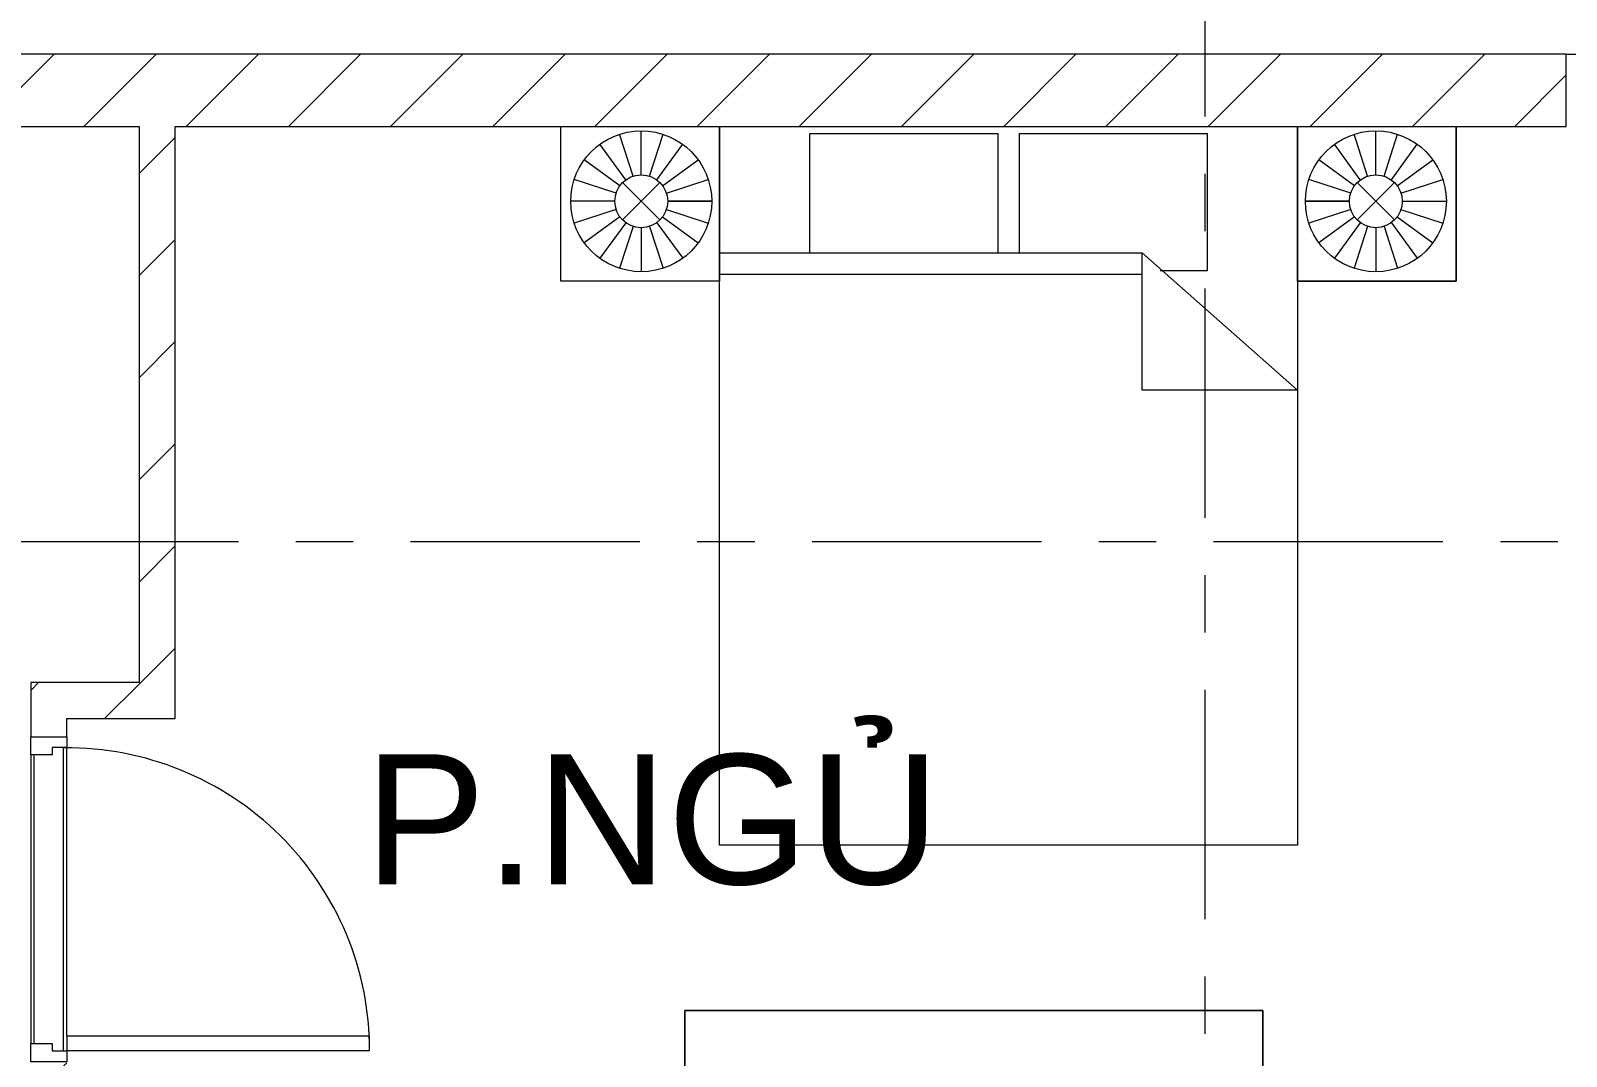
# Model space of a CAD drawing. Header units: millimetres. Extents: x -20144 to 117103, y -11426 to 48263.
# Drawn here: x 20201 to 24451, y 7025 to 9865 of the extents above; entities that cross this region are included whole.
import ezdxf

# ---------------------------------------------------------------- set-up
doc = ezdxf.new("R2010")
doc.units = ezdxf.units.MM
doc.linetypes.add('Grid Line', pattern=[22.225, 12.7, -3.175, 3.175, -3.175])
for name, color, linetype, lineweight in [('CHU', 181, 'Continuous', 5), ('CUA', 31, 'Continuous', 9), ('HATCH-TUONG', 152, 'Continuous', 9), ('NET-CAT', 3, 'Continuous', 9), ('NET-THAY', 2, 'Continuous', 15), ('THIET BI', 44, 'Continuous', 5), ('TRUC', 225, 'Continuous', 5)]:
    doc.layers.add(name, color=color, linetype=linetype, lineweight=lineweight)
doc.styles.add('Arial_4', font='arial.ttf', dxfattribs={"height": 360})
pattern_1 = [(45, (0, 0), (-141.4214, 141.4214), [])]

# ---------------------------------------------------------------- blocks, each defined once
blk = doc.blocks.new('X-GIUONG1 - X-GIUONG-202756-MẶT BẰNG TẦNG 5 ĐẾN TẦNG 22')
at = {"layer": 'THIET BI', "lineweight": 9}
for p, q in [((-800, 2000), (800, 2000)), ((-800, 10), (-800, 2000)), ((-800, 10), (-800, 2000)), ((-800, 2000), (800, 2000)), ((800, 2000), (800, 10)), ((800, 2000), (800, 10)), ((-800, 740), (-370, 740)), ((-370, 360), (-800, 740)), ((-370, 740), (-370, 360)), ((-1239, 439), (-800, 439)), ((-1239, 10), (-1239, 439)), ((-1239, 439), (-1239, 10)), ((-800, 439), (-1239, 439)), ((-800, 439), (-800, 10)), ((-800, 10), (-800, 439)), ((800, 439), (1239, 439)), ((800, 10), (800, 439)), ((800, 439), (1239, 439)), ((800, 10), (800, 439)), ((1239, 439), (1239, 10)), ((1239, 439), (1239, 10)), ((-1039.2, 287), (-1076.9, 402.9)), ((-1016.6, 290.5), (-1016.6, 412.5)), ((-993.9, 287), (-956.3, 402.9)), ((-550, 410), (-420, 410)), ((-550, 30), (-550, 410)), ((-370, 420), (800, 420)), ((993.9, 287), (956.3, 402.9)), ((1016.6, 290.5), (1016.6, 412.5)), ((1039.2, 287), (1076.9, 402.9)), ((-1059.6, 276.6), (-1131.2, 375.2)), ((-973.5, 276.6), (-901.9, 375.2)), ((800, 360), (-370, 360)), ((-30, 360), (-30, 30)), ((30, 30), (30, 360)), ((550, 360), (550, 30)), ((973.5, 276.6), (901.9, 375.2)), ((1059.6, 276.6), (1131.2, 375.2)), ((-1075.8, 260.4), (-1174.4, 332.1)), ((-957.4, 260.4), (-858.7, 332.1)), ((957.4, 260.4), (858.7, 332.1)), ((1075.8, 260.4), (1174.4, 332.1)), ((-1086.1, 240), (-1202.1, 277.7)), ((-1068.3, 269.1), (-964.8, 165.6)), ((-1068.3, 165.6), (-964.8, 269.1)), ((-947, 240), (-831, 277.7)), ((947, 240), (831, 277.7)), ((1068.3, 269.1), (964.8, 165.6)), ((1068.3, 165.6), (964.8, 269.1)), ((1086.1, 240), (1202.1, 277.7)), ((-1089.7, 217.4), (-1211.7, 217.4)), ((-943.4, 217.4), (-821.4, 217.4)), ((-821.4, 217.4), (-943.4, 217.4)), ((943.4, 217.4), (821.4, 217.4)), ((821.4, 217.4), (943.4, 217.4)), ((1089.7, 217.4), (1211.7, 217.4)), ((-1086.1, 194.8), (-1202.1, 157.1)), ((-1075.8, 174.4), (-1174.4, 102.7)), ((-957.4, 174.4), (-858.7, 102.7)), ((-947, 194.8), (-831, 157.1)), ((947, 194.8), (831, 157.1)), ((957.4, 174.4), (858.7, 102.7)), ((1075.8, 174.4), (1174.4, 102.7)), ((1086.1, 194.8), (1202.1, 157.1)), ((-1059.6, 158.2), (-1131.2, 59.5)), ((-1039.2, 147.8), (-1076.9, 31.8)), ((-1016.6, 144.2), (-1016.6, 22.2)), ((-993.9, 147.8), (-956.3, 31.8)), ((-973.5, 158.2), (-901.9, 59.5)), ((973.5, 158.2), (901.9, 59.5)), ((993.9, 147.8), (956.3, 31.8)), ((1016.6, 144.2), (1016.6, 22.2)), ((1039.2, 147.8), (1076.9, 31.8)), ((1059.6, 158.2), (1131.2, 59.5)), ((-30, 30), (-550, 30)), ((550, 30), (30, 30))]:
    blk.add_line(p, q, dxfattribs=at)
for centre, radius in [((-1016.6, 217.4), 195.1), ((1016.6, 217.4), 195.1), ((-1016.6, 217.4), 73.2), ((1016.6, 217.4), 73.2)]:
    blk.add_circle(centre, radius, dxfattribs=at)
blk = doc.blocks.new('X-TV1 - X-TV 3-202764-MẶT BẰNG TẦNG 5 ĐẾN TẦNG 22')
at = {"layer": 'THIET BI', "lineweight": 9}
for p, q in [((0, 0), (10, 0)), ((0, -300), (0, 0)), ((0, 0), (0, -300)), ((322.5, -25), (300, -75)), ((1277.5, -25), (322.5, -25)), ((1300, -75), (1277.5, -25)), ((1600, -7.7), (1600, -300)), ((1600, -300), (1600, -7.7)), ((300, -75), (1300, -75)), ((800, -100), (800, -75)), ((540, -100), (1060, -100)), ((1600, -300), (0, -300)), ((0, -300), (1600, -300))]:
    blk.add_line(p, q, dxfattribs=at)
for centre, start_param, end_param in [((540, -25), 0.802982, 1.570796), ((1060, -25), 4.712389, 5.480203), ((540, -75), 1.570796, 3.141593), ((1060, -75), 3.141593, 4.712389)]:
    blk.add_ellipse(centre, major_axis=(0, 25), ratio=0.9, start_param=start_param, end_param=end_param, dxfattribs=at)
blk = doc.blocks.new('CUA PHONG NGU - Type 1-60226-MẶT BẰNG TẦNG 5 ĐẾN TẦNG 22')
at = {"layer": 'CUA'}
for p, q in [((-348.5, -52.3), (-348.5, 47.7)), ((-348.5, 47.7), (-298.5, 47.7)), ((-298.5, 47.7), (-298.5, -11.3)), ((501.5, 47.7), (551.5, 47.7)), ((501.5, -11.3), (501.5, 47.7)), ((551.5, 47.7), (551.5, -52.3)), ((-318.5, -11.3), (-318.5, -52.3)), ((-298.5, -11.3), (-318.5, -11.3)), ((521.5, -11.3), (501.5, -11.3)), ((521.5, -52.3), (521.5, -11.3)), ((-318.5, -52.3), (-348.5, -52.3)), ((-277.5, -52.3), (-317.5, -52.3)), ((-317.5, -52.3), (-317.5, -890.3)), ((-277.5, -890.3), (-277.5, -52.3)), ((551.5, -52.3), (521.5, -52.3)), ((-317.5, -890.3), (-277.5, -890.3))]:
    blk.add_line(p, q, dxfattribs=at)
blk.add_arc((-317.5, -52.3), 838, 270, 0.5, dxfattribs=at)

msp = doc.modelspace()

# ---------------------------------------------------------------- hatches: boundary and pattern name
at = {"layer": 'HATCH-TUONG'}
h = msp.add_hatch(dxfattribs=at)
h.set_pattern_fill('FP_2', color=256, style=0, pattern_type=2)
h.set_pattern_definition(pattern_1)
h.paths.add_polyline_path([(17650.5, 9599.9), (18900.5, 9599.9), (18900.5, 9799.9), (17600.5, 9799.9), (17600.5, 9599.9)], flags=0)
h.paths.add_polyline_path([(20100.5, 9599.9), (24450.5, 9599.9), (24450.5, 9799.9), (20100.5, 9799.9), (20100.5, 9770.9)], flags=0)
h = msp.add_hatch(dxfattribs=at)
h.set_pattern_fill('FP_2', color=256, style=0, pattern_type=2)
h.set_pattern_definition(pattern_1)
h.paths.add_polyline_path([(20600.5, 7959.9), (20600.5, 9599.9), (20500.5, 9599.9), (20500.5, 7959.9)], flags=0)
h = msp.add_hatch(dxfattribs=at)
h.set_pattern_fill('FP_2', color=256, style=0, pattern_type=2)
h.set_pattern_definition(pattern_1)
h.paths.add_polyline_path([(20200.5, 7959.9), (20500.5, 7959.9), (20500.5, 8059.9), (20200.5, 8059.9), (20200.5, 7974.1)], flags=0)
h = msp.add_hatch(dxfattribs=at)
h.set_pattern_fill('FP_2', color=256, style=0, pattern_type=2)
h.set_pattern_definition(pattern_1)
h.paths.add_polyline_path([(20300.5, 6159.9), (20300.5, 7009.9), (20200.5, 7009.9), (20200.5, 6159.9)], flags=0)
h.paths.add_polyline_path([(20300.5, 7909.9), (20300.5, 7959.9), (20200.5, 7959.9), (20200.5, 7909.9)], flags=0)

# ---------------------------------------------------------------- linework, layer by layer
at = {"layer": 'NET-CAT'}
for p, q in [((24450.5, 9799.9), (20100.5, 9799.9)), ((24450.5, 9599.9), (24450.5, 9799.9)), ((20100.5, 9599.9), (20500.5, 9599.9)), ((20500.5, 9599.9), (20500.5, 8059.9)), ((20600.5, 9599.9), (24450.5, 9599.9)), ((20600.5, 7959.9), (20600.5, 9599.9)), ((20500.5, 8059.9), (20200.5, 8059.9)), ((20200.5, 8059.9), (20200.5, 7959.9)), ((20200.5, 7959.9), (20200.5, 7909.9)), ((20300.5, 7959.9), (20500.5, 7959.9)), ((20300.5, 7909.9), (20300.5, 7959.9)), ((20500.5, 7959.9), (20600.5, 7959.9)), ((20200.5, 7909.9), (20300.5, 7909.9))]:
    msp.add_line(p, q, dxfattribs=at)
at = {"layer": 'NET-THAY', "lineweight": 9}
for p, q in [((24450.5, 9799.9), (24950.5, 9799.9)), ((20290.5, 7879.9), (20290.5, 7039.9)), ((20300.5, 7080.9), (20300.5, 7879.9)), ((20200.5, 7859.9), (20200.5, 7059.9)), ((20210.5, 7059.9), (20210.5, 7859.9))]:
    msp.add_line(p, q, dxfattribs=at)
at = {"layer": 'TRUC', "linetype": 'Grid Line', "ltscale": 50}
for p, q in [((23450.5, 43599.9), (23450.5, -4500.1)), ((43000.5, 8449.9), (-14407, 8449.9))]:
    msp.add_line(p, q, dxfattribs=at)

# ---------------------------------------------------------------- block references
at = {"lineweight": 9}
for name, p, rotation in [('X-GIUONG1 - X-GIUONG-202756-MẶT BẰNG TẦNG 5 ĐẾN TẦNG 22', (22906.9, 9609.9), 180), ('CUA PHONG NGU - Type 1-60226-MẶT BẰNG TẦNG 5 ĐẾN TẦNG 22', (20248.3, 7358.5), 90), ('X-TV1 - X-TV 3-202764-MẶT BẰNG TẦNG 5 ĐẾN TẦNG 22', (23610.5, 6852.2), 180)]:
    msp.add_blockref(name, p, dxfattribs=dict(at, rotation=rotation))

# ---------------------------------------------------------------- texts
at = {"layer": 'CHU', "color": 7, "lineweight": 30, "insert": (22716.8, 7861.3), "char_height": 360, "width": 1577.62, "attachment_point": 3, "line_spacing_factor": 0.936439, "style": 'Arial_4'}
msp.add_mtext('\\pt2540,5080,7620,10160,12700,15240,17780,20320,22860,25400,27940,30480,33020,35560,38100,40640,43180,45720,48260,50800,53340,55880,58420,60960,63500,66040,68580,71120,73660,76200,78740,81280;P.NGỦ', dxfattribs=at)

doc.saveas('drawing.dxf')
